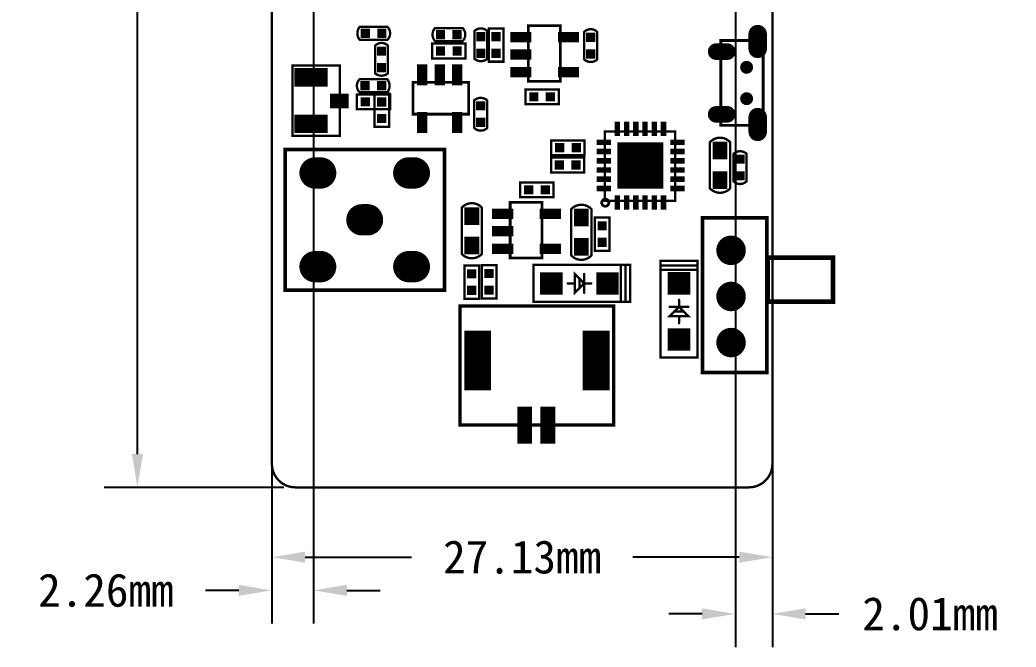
# Model space of a CAD drawing. Extents: x -43.5 to 17.5, y -33.7 to 52.6.
# Drawn here: x -38.8 to 15.2, y -33.7 to 0.3 of the extents above; entities that cross this region are included whole.
import ezdxf

# ---------------------------------------------------------------- set-up
doc = ezdxf.new("R2010")
doc.units = 0
doc.header["$MEASUREMENT"] = 0
for name, color, linetype in [('BOARD_OUTLINE_00', 254, 'Continuous'), ('DRIL_NPLTE_THRU_01', 3, 'Continuous'), ('DRIL_NPLTE_THRU_04', 16, 'Continuous'), ('DRIL_PLTE_THRU_01', 3, 'Continuous'), ('DRIL_PLTE_THRU_04', 16, 'Continuous'), ('DRIL_SYMBOL', 254, 'Continuous'), ('PADS_BOT', 1, 'Continuous'), ('PADS_INNER', 96, 'Continuous'), ('PADS_TOP', 96, 'Continuous'), ('PART_TOP_2DLINE_00', 254, 'Continuous'), ('PART_TOP_2DLINE_01', 254, 'Continuous'), ('PART_TOP_2DLINE_126', 254, 'Continuous')]:
    doc.layers.add(name, color=color, linetype=linetype)
doc.dimstyles.get("Standard").update_dxf_attribs({"dimscale": 10, "dimtxt": 0.18, "dimasz": 0.18, "dimexe": 0.18, "dimexo": 0.0625, "dimgap": 0.09, "dimtad": 0, "dimtih": 1, "dimtoh": 1, "dimzin": 0, "dimdsep": 46, "dimtxsty": 'Standard', "dimcen": 0.09, "dimadec": 0, "dimazin": 0, "dimtfac": 1, "dimtofl": 0, "dimtmove": 0, "dimatfit": 3, "dimfxl": 1, "dimtolj": 1, "dimtzin": 0, "dimarcsym": 0})

# ---------------------------------------------------------------- blocks, each defined once
blk = doc.blocks.new('SMOOTH_0$127')
at = {"const_width": 0.0635}
blk.add_lwpolyline([(-0.03175, 0, 1), (0.03175, 0, 1)], format="xyb", close=True, dxfattribs=at)
blk = doc.blocks.new('BOARD_41')
at = {"layer": 'BOARD_OUTLINE_00', "const_width": 0.127}
blk.add_lwpolyline([(1.6256, -4.0386, -0.4142136), (2.8956, -2.7686), (27.4828, -2.7686, -0.4142136), (28.7528, -4.0386), (28.7528, -65.9638, -0.4142136), (27.4828, -67.2338), (2.8956, -67.2338, -0.4142136), (1.6256, -65.9638)], format="xyb", close=True, dxfattribs=at)
at = {"layer": 'BOARD_OUTLINE_00'}
for p in [(2.8956, -2.7686), (1.6256, -4.0386)]:
    blk.add_blockref('SMOOTH_0$127', p, dxfattribs=at)
blk = doc.blocks.new('SMOOTH_0$1778')
at = {"const_width": 0.0889}
blk.add_lwpolyline([(-0.04445, 0, 1), (0.04445, 0, 1)], format="xyb", close=True, dxfattribs=at)
blk = doc.blocks.new('PART_BODY_TOP_5')
at = {"layer": 'PART_TOP_2DLINE_126', "const_width": 0.1778}
blk.add_lwpolyline([(-2.9516, 0.44483), (3.5, 0.44483), (3.5, -7.88637), (-2.9516, -7.88637)], close=True, dxfattribs=at)
at = {"layer": 'PART_TOP_2DLINE_126'}
for p in [(-2.9516, 0.44483), (3.5, 0.44483), (-2.9516, -7.88637), (3.5, -7.88637)]:
    blk.add_blockref('SMOOTH_0$1778', p, dxfattribs=at)
blk = doc.blocks.new('DRIL_HOLE_0')
blk.add_lwpolyline([(0, 0, 1), (0, 0, 1)], format="xyb", close=True)
blk = doc.blocks.new('PAD_2')
blk.add_lwpolyline([(0, 0), (0, 0)])
blk = doc.blocks.new('PAD_3')
at = {"const_width": 0.8}
blk.add_lwpolyline([(-1, 0), (1, 0)], dxfattribs=at)
blk = doc.blocks.new('STK_TOP_61')
at = {"layer": 'DRIL_NPLTE_THRU_01'}
blk.add_blockref('DRIL_HOLE_0', (0, 0), dxfattribs=at)
at = {"layer": 'DRIL_NPLTE_THRU_04'}
blk.add_blockref('DRIL_HOLE_0', (0, 0), dxfattribs=at)
at = {"layer": 'PADS_BOT'}
blk.add_blockref('PAD_2', (0, 0), dxfattribs=at)
at = {"layer": 'PADS_INNER'}
blk.add_blockref('PAD_2', (0, 0), dxfattribs=at)
at = {"layer": 'PADS_TOP'}
blk.add_blockref('PAD_3', (0, 0), dxfattribs=at)
blk = doc.blocks.new('PAD_4')
at = {"const_width": 1.45}
blk.add_lwpolyline([(-1.615, 0), (1.615, 0)], dxfattribs=at)
blk = doc.blocks.new('STK_TOP_15')
at = {"layer": 'DRIL_NPLTE_THRU_01'}
blk.add_blockref('DRIL_HOLE_0', (0, 0), dxfattribs=at)
at = {"layer": 'DRIL_NPLTE_THRU_04'}
blk.add_blockref('DRIL_HOLE_0', (0, 0), dxfattribs=at)
at = {"layer": 'PADS_BOT'}
blk.add_blockref('PAD_2', (0, 0), dxfattribs=at)
at = {"layer": 'PADS_INNER'}
blk.add_blockref('PAD_2', (0, 0), dxfattribs=at)
at = {"layer": 'PADS_TOP'}
blk.add_blockref('PAD_4', (0, 0), dxfattribs=at)
blk = doc.blocks.new('SYM_TOP_7')
for name, p in [('PART_BODY_TOP_5', (0, 0)), ('STK_TOP_15', (0, -0.508)), ('STK_TOP_61', (3.5, -3.13117)), ('STK_TOP_61', (3.5, -4.38117)), ('STK_TOP_15', (0, -6.9342))]:
    blk.add_blockref(name, p)
blk = doc.blocks.new('PART_TOP_2')
blk.add_blockref('SYM_TOP_7', (0, 0))
blk = doc.blocks.new('PART_BODY_TOP_7')
at = {"layer": 'PART_TOP_2DLINE_126', "const_width": 0.127}
blk.add_lwpolyline([(-0.898, 0.408), (-0.898, -0.392), (0.902, -0.392), (0.902, 0.408)], close=True, dxfattribs=at)
at = {"layer": 'PART_TOP_2DLINE_126'}
for p in [(-0.898, 0.408), (0.902, 0.408), (-0.898, -0.392), (0.902, -0.392)]:
    blk.add_blockref('SMOOTH_0$127', p, dxfattribs=at)
blk = doc.blocks.new('PAD_5')
blk.add_lwpolyline([(0, 0, 1), (0, 0, 1)], format="xyb", close=True)
blk = doc.blocks.new('PAD_6')
at = {"const_width": 0.5}
blk.add_lwpolyline([(-0.25, 0), (0.25, 0)], dxfattribs=at)
blk = doc.blocks.new('STK_TOP_4')
at = {"layer": 'DRIL_PLTE_THRU_01'}
blk.add_blockref('DRIL_HOLE_0', (0, 0), dxfattribs=at)
at = {"layer": 'DRIL_PLTE_THRU_04'}
blk.add_blockref('DRIL_HOLE_0', (0, 0), dxfattribs=at)
at = {"layer": 'PADS_BOT'}
blk.add_blockref('PAD_5', (0, 0), dxfattribs=at)
at = {"layer": 'PADS_INNER'}
blk.add_blockref('PAD_5', (0, 0), dxfattribs=at)
at = {"layer": 'PADS_TOP'}
blk.add_blockref('PAD_6', (0, 0), dxfattribs=at)
blk = doc.blocks.new('SYM_TOP_9')
for name, p in [('PART_BODY_TOP_7', (0, 0)), ('STK_TOP_4', (-0.448, 0.008)), ('STK_TOP_4', (0.452, 0.008))]:
    blk.add_blockref(name, p)
blk = doc.blocks.new('PART_TOP_5')
blk.add_blockref('SYM_TOP_9', (0, 0))
blk = doc.blocks.new('PART_TOP_13')
blk.add_blockref('SYM_TOP_9', (0, 0))
blk = doc.blocks.new('PART_TOP_14')
blk.add_blockref('SYM_TOP_9', (0, 0))
blk = doc.blocks.new('PART_TOP_20')
blk.add_blockref('SYM_TOP_9', (0, 0))
blk = doc.blocks.new('PART_BODY_TOP_2')
at = {"layer": 'PART_TOP_2DLINE_00', "const_width": 0.127}
blk.add_lwpolyline([(2.75, 1), (-2.5, 1), (-2.5, -1), (2.75, -1)], close=True, dxfattribs=at)
for points in [[(0.254, 0), (-0.254, 0.508), (-0.254, -0.508), (0.254, 0)], [(0.254, 0.508), (0.254, -0.508)], [(2.25, 1), (2.25, -1)], [(2.5, 1), (2.5, -1)], [(-0.254, 0), (-0.635, 0)], [(0, 0.254), (0, -0.254)], [(0.635, 0), (0.254, 0)]]:
    blk.add_lwpolyline(points, dxfattribs=at)
at = {"layer": 'PART_TOP_2DLINE_00'}
for p in [(-2.5, 1), (-0.254, 0.508), (0.254, 0.508), (2.25, 1), (2.5, 1), (2.75, 1), (-0.635, 0), (-0.254, 0), (0, 0.254), (0.254, 0), (0.254, 0), (0.254, 0), (0.635, 0), (-0.254, -0.508), (0, -0.254), (0.254, -0.508), (-2.5, -1), (2.25, -1), (2.5, -1), (2.75, -1)]:
    blk.add_blockref('SMOOTH_0$127', p, dxfattribs=at)
blk = doc.blocks.new('PAD_9')
at = {"const_width": 1.2192}
blk.add_lwpolyline([(-0.6096, 0), (0.6096, 0)], dxfattribs=at)
blk = doc.blocks.new('STK_TOP_6')
at = {"layer": 'DRIL_PLTE_THRU_01'}
blk.add_blockref('DRIL_HOLE_0', (0, 0), dxfattribs=at)
at = {"layer": 'DRIL_PLTE_THRU_04'}
blk.add_blockref('DRIL_HOLE_0', (0, 0), dxfattribs=at)
at = {"layer": 'PADS_BOT'}
blk.add_blockref('PAD_5', (0, 0), dxfattribs=at)
at = {"layer": 'PADS_INNER'}
blk.add_blockref('PAD_5', (0, 0), dxfattribs=at)
at = {"layer": 'PADS_TOP'}
blk.add_blockref('PAD_9', (0, 0), dxfattribs=at)
blk = doc.blocks.new('SYM_TOP_4')
for name, p in [('STK_TOP_6', (-1.524, 0)), ('PART_BODY_TOP_2', (0, 0)), ('STK_TOP_6', (1.524, 0))]:
    blk.add_blockref(name, p)
blk = doc.blocks.new('PART_TOP_32')
blk.add_blockref('SYM_TOP_4', (0, 0))
blk = doc.blocks.new('PART_TOP_36')
blk.add_blockref('SYM_TOP_4', (0, 0))
blk = doc.blocks.new('SMOOTH_0$254')
at = {"const_width": 0.127}
blk.add_lwpolyline([(-0.0635, 0, 1), (0.0635, 0, 1)], format="xyb", close=True, dxfattribs=at)
blk = doc.blocks.new('SMOOTH_0$2')
at = {"const_width": 0.1}
blk.add_lwpolyline([(-0.05, 0, 1), (0.05, 0, 1)], format="xyb", close=True, dxfattribs=at)
blk = doc.blocks.new('PART_BODY_TOP_34')
at = {"layer": 'PART_TOP_2DLINE_01'}
for points, const_width in [([(0.28, 5.53), (-2.1, 5.53), (-2.1, 1.98), (0.28, 1.98)], 0.254), ([(-4.2672, -1.5564), (-4.2672, 1.94), (4.1148, 1.94), (4.1148, -1.5564)], 0.2)]:
    blk.add_lwpolyline(points, close=True, dxfattribs=dict(at, const_width=const_width))
for name, p in [('SMOOTH_0$254', (-2.1, 5.53)), ('SMOOTH_0$254', (0.28, 5.53)), ('SMOOTH_0$2', (-4.2672, 1.94)), ('SMOOTH_0$254', (-2.1, 1.98)), ('SMOOTH_0$254', (0.28, 1.98)), ('SMOOTH_0$2', (4.1148, 1.94)), ('SMOOTH_0$2', (-4.2672, -1.5564)), ('SMOOTH_0$2', (4.1148, -1.5564))]:
    blk.add_blockref(name, p, dxfattribs=at)
blk = doc.blocks.new('DRIL_SYMBOL_0$8')
at = {"layer": 'DRIL_SYMBOL', "const_width": 0.0508}
for points in [[(-0.254, 0), (0.254, 0)], [(0, -0.254), (0, 0.254)]]:
    blk.add_lwpolyline(points, dxfattribs=at)
blk = doc.blocks.new('DRIL_HOLE_0$8')
at = {"const_width": 0.4}
blk.add_lwpolyline([(-0.2, 0, 1), (0.2, 0, 1)], format="xyb", close=True, dxfattribs=at)
blk.add_blockref('DRIL_SYMBOL_0$8', (0, 0))
blk = doc.blocks.new('PAD_10')
at = {"const_width": 0.8}
blk.add_lwpolyline([(0, -0.4, 1), (0, 0.4, 1)], format="xyb", close=True, dxfattribs=at)
blk = doc.blocks.new('PAD_11')
at = {"const_width": 0.65}
blk.add_lwpolyline([(-0.15, -0.325), (0.15, -0.325, 1), (0.15, 0.325), (-0.15, 0.325, 1)], format="xyb", close=True, dxfattribs=at)
blk = doc.blocks.new('STK_TOP_319')
at = {"layer": 'DRIL_PLTE_THRU_01'}
blk.add_blockref('DRIL_HOLE_0$8', (0, 0), dxfattribs=at)
at = {"layer": 'DRIL_PLTE_THRU_04'}
blk.add_blockref('DRIL_HOLE_0$8', (0, 0), dxfattribs=at)
at = {"layer": 'PADS_BOT'}
blk.add_blockref('PAD_10', (0, 0), dxfattribs=at)
at = {"layer": 'PADS_INNER'}
blk.add_blockref('PAD_10', (0, 0), dxfattribs=at)
at = {"layer": 'PADS_TOP', "rotation": 90}
blk.add_blockref('PAD_11', (0, 0), dxfattribs=at)
blk = doc.blocks.new('SYM_TOP_28')
for name, p in [('PART_BODY_TOP_34', (0, 0)), ('STK_TOP_319', (-2.5, 0)), ('STK_TOP_319', (0, 0)), ('STK_TOP_319', (2.5, 0))]:
    blk.add_blockref(name, p)
blk = doc.blocks.new('PART_TOP_40')
blk.add_blockref('SYM_TOP_28', (0, 0))
blk = doc.blocks.new('SMOOTH_0$150114')
at = {"const_width": 0.075057}
blk.add_lwpolyline([(-0.037528, 0, 1), (0.037528, 0, 1)], format="xyb", close=True, dxfattribs=at)
blk = doc.blocks.new('PART_BODY_TOP_9')
at = {"layer": 'PART_TOP_2DLINE_126', "const_width": 0.15}
blk.add_lwpolyline([(0.999, 3.005), (2.725, 3.005), (2.725, -0.012), (0.999, -0.012)], close=True, dxfattribs=at)
at = {"layer": 'PART_TOP_2DLINE_126'}
for p in [(0.999, 3.005), (2.725, 3.005), (0.999, -0.012), (2.725, -0.012)]:
    blk.add_blockref('SMOOTH_0$150114', p, dxfattribs=at)
blk = doc.blocks.new('PAD_12')
at = {"const_width": 0.56}
blk.add_lwpolyline([(-0.575, 0), (0.575, 0)], dxfattribs=at)
blk = doc.blocks.new('STK_TOP_25')
at = {"layer": 'DRIL_PLTE_THRU_01'}
blk.add_blockref('DRIL_HOLE_0', (0, 0), dxfattribs=at)
at = {"layer": 'DRIL_PLTE_THRU_04'}
blk.add_blockref('DRIL_HOLE_0', (0, 0), dxfattribs=at)
at = {"layer": 'PADS_BOT'}
blk.add_blockref('PAD_5', (0, 0), dxfattribs=at)
at = {"layer": 'PADS_INNER'}
blk.add_blockref('PAD_5', (0, 0), dxfattribs=at)
at = {"layer": 'PADS_TOP'}
blk.add_blockref('PAD_12', (0, 0), dxfattribs=at)
blk = doc.blocks.new('SYM_TOP_11')
for name, p in [('PART_BODY_TOP_9', (0, 0)), ('STK_TOP_25', (0.59044, 2.38864)), ('STK_TOP_25', (3.17391, 2.38864)), ('STK_TOP_25', (0.59044, 1.43864)), ('STK_TOP_25', (0.59044, 0.48864)), ('STK_TOP_25', (3.17391, 0.48864))]:
    blk.add_blockref(name, p)
blk = doc.blocks.new('PART_TOP_45')
blk.add_blockref('SYM_TOP_11', (0, 0))
blk = doc.blocks.new('PART_BODY_TOP_1')
at = {"layer": 'PART_TOP_2DLINE_126', "const_width": 0.127}
blk.add_lwpolyline([(0.755, -0.347, 0.414214), (0.755, 0.353), (-0.745, 0.353, 0.373387), (-0.745, -0.347)], format="xyb", close=True, dxfattribs=at)
at = {"layer": 'PART_TOP_2DLINE_126'}
for p in [(-0.745, 0.353), (0.755, 0.353), (-0.745, -0.347), (0.755, -0.347)]:
    blk.add_blockref('SMOOTH_0$127', p, dxfattribs=at)
blk = doc.blocks.new('SYM_TOP_3')
for name, p in [('STK_TOP_4', (-0.445, 0.003)), ('PART_BODY_TOP_1', (0, 0)), ('STK_TOP_4', (0.455, 0.003))]:
    blk.add_blockref(name, p)
blk = doc.blocks.new('PART_TOP_46')
blk.add_blockref('SYM_TOP_3', (0, 0))
blk = doc.blocks.new('PART_TOP_47')
blk.add_blockref('SYM_TOP_11', (0, 0))
blk = doc.blocks.new('PART_TOP_48')
blk.add_blockref('SYM_TOP_3', (0, 0))
blk = doc.blocks.new('PART_TOP_49')
blk.add_blockref('SYM_TOP_9', (0, 0))
blk = doc.blocks.new('PART_TOP_50')
blk.add_blockref('SYM_TOP_9', (0, 0))
blk = doc.blocks.new('PART_BODY_TOP_21')
at = {"layer": 'PART_TOP_2DLINE_126', "const_width": 0.127}
blk.add_lwpolyline([(1.238, -0.559, 0.432739), (1.238, 0.541), (-1.262, 0.541, 0.450467), (-1.262, -0.559)], format="xyb", close=True, dxfattribs=at)
at = {"layer": 'PART_TOP_2DLINE_126'}
for p in [(-1.262, 0.541), (1.238, 0.541), (-1.262, -0.559), (1.238, -0.559)]:
    blk.add_blockref('SMOOTH_0$127', p, dxfattribs=at)
blk = doc.blocks.new('PAD_13')
at = {"const_width": 0.8}
blk.add_lwpolyline([(-0.48, 0), (0.48, 0)], dxfattribs=at)
blk = doc.blocks.new('STK_TOP_138')
at = {"layer": 'DRIL_PLTE_THRU_01'}
blk.add_blockref('DRIL_HOLE_0', (0, 0), dxfattribs=at)
at = {"layer": 'DRIL_PLTE_THRU_04'}
blk.add_blockref('DRIL_HOLE_0', (0, 0), dxfattribs=at)
at = {"layer": 'PADS_BOT'}
blk.add_blockref('PAD_5', (0, 0), dxfattribs=at)
at = {"layer": 'PADS_INNER'}
blk.add_blockref('PAD_5', (0, 0), dxfattribs=at)
at = {"layer": 'PADS_TOP'}
blk.add_blockref('PAD_13', (0, 0), dxfattribs=at)
blk = doc.blocks.new('SYM_TOP_15')
for name, p in [('PART_BODY_TOP_21', (0, 0)), ('STK_TOP_138', (-0.812, -0.009)), ('STK_TOP_138', (0.788, -0.009))]:
    blk.add_blockref(name, p)
blk = doc.blocks.new('PART_TOP_51')
blk.add_blockref('SYM_TOP_15', (0, 0))
blk = doc.blocks.new('PART_TOP_52')
blk.add_blockref('SYM_TOP_3', (0, 0))
blk = doc.blocks.new('PART_TOP_53')
blk.add_blockref('SYM_TOP_9', (0, 0))
blk = doc.blocks.new('PART_TOP_54')
blk.add_blockref('SYM_TOP_9', (0, 0))
blk = doc.blocks.new('SMOOTH_0$1524')
at = {"const_width": 0.0762}
blk.add_lwpolyline([(-0.0381, 0, 1), (0.0381, 0, 1)], format="xyb", close=True, dxfattribs=at)
blk = doc.blocks.new('PART_BODY_TOP_32')
at = {"layer": 'PART_TOP_2DLINE_126', "const_width": 0.152}
blk.add_lwpolyline([(-2.3, 1.4), (2.3, 1.4), (2.3, -0.9), (-2.3, -0.9)], close=True, dxfattribs=at)
at = {"layer": 'PART_TOP_2DLINE_126'}
for p in [(-2.3, 1.4), (2.3, 1.4), (-2.3, -0.9), (2.3, -0.9)]:
    blk.add_blockref('SMOOTH_0$1524', p, dxfattribs=at)
blk = doc.blocks.new('PAD_14')
at = {"const_width": 0.5}
blk.add_lwpolyline([(-0.4, -0.25), (0.4, -0.25, 1), (0.4, 0.25), (-0.4, 0.25, 1)], format="xyb", close=True, dxfattribs=at)
blk = doc.blocks.new('STK_TOP_273')
at = {"layer": 'DRIL_PLTE_THRU_01'}
blk.add_blockref('DRIL_HOLE_0', (0, 0), dxfattribs=at)
at = {"layer": 'DRIL_PLTE_THRU_04'}
blk.add_blockref('DRIL_HOLE_0', (0, 0), dxfattribs=at)
at = {"layer": 'PADS_BOT'}
blk.add_blockref('PAD_5', (0, 0), dxfattribs=at)
at = {"layer": 'PADS_INNER'}
blk.add_blockref('PAD_5', (0, 0), dxfattribs=at)
at = {"layer": 'PADS_TOP'}
blk.add_blockref('PAD_14', (0, 0), dxfattribs=at)
blk = doc.blocks.new('PAD_15')
at = {"const_width": 0.45}
blk.add_lwpolyline([(-0.3, -0.225), (0.3, -0.225, 1), (0.3, 0.225), (-0.3, 0.225, 1)], format="xyb", close=True, dxfattribs=at)
blk = doc.blocks.new('STK_TOP_274')
at = {"layer": 'DRIL_PLTE_THRU_01'}
blk.add_blockref('DRIL_HOLE_0', (0, 0), dxfattribs=at)
at = {"layer": 'DRIL_PLTE_THRU_04'}
blk.add_blockref('DRIL_HOLE_0', (0, 0), dxfattribs=at)
at = {"layer": 'PADS_BOT'}
blk.add_blockref('PAD_5', (0, 0), dxfattribs=at)
at = {"layer": 'PADS_INNER'}
blk.add_blockref('PAD_5', (0, 0), dxfattribs=at)
at = {"layer": 'PADS_TOP', "rotation": 90}
blk.add_blockref('PAD_15', (0, 0), dxfattribs=at)
blk = doc.blocks.new('DRIL_SYMBOL_0$7000006667')
at = {"layer": 'DRIL_SYMBOL', "const_width": 0.0508}
for points in [[(-0.254, 0), (0.254, 0)], [(0, -0.254), (0, 0.254)]]:
    blk.add_lwpolyline(points, dxfattribs=at)
blk = doc.blocks.new('DRIL_HOLE_0$7000006667')
at = {"const_width": 0.35}
blk.add_lwpolyline([(-0.175, 0, 1), (0.175, 0, 1)], format="xyb", close=True, dxfattribs=at)
blk.add_blockref('DRIL_SYMBOL_0$7000006667', (0, 0))
blk = doc.blocks.new('PAD_16')
at = {"const_width": 0.35}
blk.add_lwpolyline([(0, -0.175, 1), (0, 0.175, 1)], format="xyb", close=True, dxfattribs=at)
blk = doc.blocks.new('STK_TOP_275')
at = {"layer": 'DRIL_NPLTE_THRU_01'}
blk.add_blockref('DRIL_HOLE_0$7000006667', (0, 0), dxfattribs=at)
at = {"layer": 'DRIL_NPLTE_THRU_04'}
blk.add_blockref('DRIL_HOLE_0$7000006667', (0, 0), dxfattribs=at)
at = {"layer": 'PADS_BOT'}
blk.add_blockref('PAD_16', (0, 0), dxfattribs=at)
at = {"layer": 'PADS_INNER'}
blk.add_blockref('PAD_16', (0, 0), dxfattribs=at)
at = {"layer": 'PADS_TOP'}
blk.add_blockref('PAD_16', (0, 0), dxfattribs=at)
blk = doc.blocks.new('SYM_TOP_26')
for name, p in [('STK_TOP_274', (-1.7, 1.35)), ('STK_TOP_274', (1.7, 1.35)), ('PART_BODY_TOP_32', (0, 0)), ('STK_TOP_275', (-0.85, 0)), ('STK_TOP_275', (0.85, 0)), ('STK_TOP_273', (-2.25, -0.6)), ('STK_TOP_273', (2.25, -0.6))]:
    blk.add_blockref(name, p)
blk = doc.blocks.new('PART_TOP_71')
blk.add_blockref('SYM_TOP_26', (0, 0))
blk = doc.blocks.new('PART_BODY_TOP_22')
at = {"layer": 'PART_TOP_2DLINE_126', "const_width": 0.15}
blk.add_lwpolyline([(-3.498, 2.648, 1), (-3.882, 2.648, 1)], format="xyb", close=True, dxfattribs=at)
at = {"layer": 'PART_TOP_2DLINE_126', "const_width": 0.127}
blk.add_lwpolyline([(-3.581, 2.667), (-3.581, -1.143), (0.178, -1.143), (0.178, 2.667)], close=True, dxfattribs=at)
at = {"layer": 'PART_TOP_2DLINE_126'}
for p in [(-3.581, 2.667), (0.178, 2.667), (-3.581, -1.143), (0.178, -1.143)]:
    blk.add_blockref('SMOOTH_0$127', p, dxfattribs=at)
blk = doc.blocks.new('PAD_17')
at = {"const_width": 0.3}
blk.add_lwpolyline([(-0.385, 0), (0.385, 0)], dxfattribs=at)
blk = doc.blocks.new('STK_TOP_140')
at = {"layer": 'DRIL_PLTE_THRU_01'}
blk.add_blockref('DRIL_HOLE_0', (0, 0), dxfattribs=at)
at = {"layer": 'DRIL_PLTE_THRU_04'}
blk.add_blockref('DRIL_HOLE_0', (0, 0), dxfattribs=at)
at = {"layer": 'PADS_BOT'}
blk.add_blockref('PAD_5', (0, 0), dxfattribs=at)
at = {"layer": 'PADS_INNER'}
blk.add_blockref('PAD_5', (0, 0), dxfattribs=at)
at = {"layer": 'PADS_TOP'}
blk.add_blockref('PAD_17', (0, 0), dxfattribs=at)
blk = doc.blocks.new('STK_TOP_139')
at = {"layer": 'DRIL_PLTE_THRU_01'}
blk.add_blockref('DRIL_HOLE_0', (0, 0), dxfattribs=at)
at = {"layer": 'DRIL_PLTE_THRU_04'}
blk.add_blockref('DRIL_HOLE_0', (0, 0), dxfattribs=at)
at = {"layer": 'PADS_BOT'}
blk.add_blockref('PAD_5', (0, 0), dxfattribs=at)
at = {"layer": 'PADS_INNER'}
blk.add_blockref('PAD_5', (0, 0), dxfattribs=at)
at = {"layer": 'PADS_TOP', "rotation": 90}
blk.add_blockref('PAD_17', (0, 0), dxfattribs=at)
blk = doc.blocks.new('PAD_18')
at = {"const_width": 2.5}
blk.add_lwpolyline([(-1.25, 0), (1.25, 0)], dxfattribs=at)
blk = doc.blocks.new('STK_TOP_141')
at = {"layer": 'DRIL_PLTE_THRU_01'}
blk.add_blockref('DRIL_HOLE_0', (0, 0), dxfattribs=at)
at = {"layer": 'DRIL_PLTE_THRU_04'}
blk.add_blockref('DRIL_HOLE_0', (0, 0), dxfattribs=at)
at = {"layer": 'PADS_BOT'}
blk.add_blockref('PAD_5', (0, 0), dxfattribs=at)
at = {"layer": 'PADS_INNER'}
blk.add_blockref('PAD_5', (0, 0), dxfattribs=at)
at = {"layer": 'PADS_TOP'}
blk.add_blockref('PAD_18', (0, 0), dxfattribs=at)
blk = doc.blocks.new('SYM_TOP_16')
for name, p in [('STK_TOP_139', (-2.91549, 2.72758)), ('STK_TOP_139', (-2.41549, 2.72758)), ('STK_TOP_139', (-1.91549, 2.72758)), ('STK_TOP_139', (-1.41549, 2.72758)), ('STK_TOP_139', (-0.91549, 2.72758)), ('STK_TOP_139', (-0.41549, 2.72758)), ('PART_BODY_TOP_22', (0, 0)), ('STK_TOP_140', (-3.683, 1.99201)), ('STK_TOP_140', (-3.683, 1.49201)), ('STK_TOP_141', (-1.67222, 0.74878)), ('STK_TOP_140', (0.31596, 1.99201)), ('STK_TOP_140', (0.31596, 1.49201)), ('STK_TOP_140', (-3.683, 0.99201)), ('STK_TOP_140', (0.31596, 0.99201)), ('STK_TOP_140', (-3.683, 0.49201)), ('STK_TOP_140', (0.31596, 0.49201)), ('STK_TOP_140', (-3.683, -0.00799)), ('STK_TOP_140', (0.31596, -0.00799)), ('STK_TOP_140', (-3.683, -0.508)), ('STK_TOP_140', (0.31596, -0.50799)), ('STK_TOP_139', (-2.91549, -1.27138)), ('STK_TOP_139', (-2.41549, -1.27139)), ('STK_TOP_139', (-1.91549, -1.27138)), ('STK_TOP_139', (-1.41549, -1.27138)), ('STK_TOP_139', (-0.91549, -1.27138)), ('STK_TOP_139', (-0.41549, -1.27138))]:
    blk.add_blockref(name, p)
blk = doc.blocks.new('PART_TOP_74')
blk.add_blockref('SYM_TOP_16', (0, 0))
blk = doc.blocks.new('PART_TOP_75')
blk.add_blockref('SYM_TOP_3', (0, 0))
blk = doc.blocks.new('PART_TOP_79')
blk.add_blockref('SYM_TOP_15', (0, 0))
blk = doc.blocks.new('PART_TOP_82')
blk.add_blockref('SYM_TOP_11', (0, 0))
blk = doc.blocks.new('PART_TOP_84')
blk.add_blockref('SYM_TOP_9', (0, 0))
blk = doc.blocks.new('PART_TOP_85')
blk.add_blockref('SYM_TOP_3', (0, 0))
blk = doc.blocks.new('PART_TOP_86')
blk.add_blockref('SYM_TOP_15', (0, 0))
blk = doc.blocks.new('PART_TOP_88')
blk.add_blockref('SYM_TOP_3', (0, 0))
blk = doc.blocks.new('PART_TOP_89')
blk.add_blockref('SYM_TOP_9', (0, 0))
blk = doc.blocks.new('PART_TOP_90')
blk.add_blockref('SYM_TOP_3', (0, 0))
blk = doc.blocks.new('PART_TOP_91')
blk.add_blockref('SYM_TOP_9', (0, 0))
blk = doc.blocks.new('PART_TOP_92')
blk.add_blockref('SYM_TOP_3', (0, 0))
blk = doc.blocks.new('PART_BODY_TOP_33')
at = {"layer": 'PART_TOP_2DLINE_126', "const_width": 0.127}
blk.add_lwpolyline([(-0.762, 3.2004), (1.8034, 3.2004), (1.8034, -0.6096), (-0.762, -0.6096)], close=True, dxfattribs=at)
at = {"layer": 'PART_TOP_2DLINE_126'}
for p in [(-0.762, 3.2004), (1.8034, 3.2004), (-0.762, -0.6096), (1.8034, -0.6096)]:
    blk.add_blockref('SMOOTH_0$127', p, dxfattribs=at)
blk = doc.blocks.new('PAD_20')
at = {"const_width": 0.8}
blk.add_lwpolyline([(-0.5, 0), (0.5, 0)], dxfattribs=at)
blk = doc.blocks.new('STK_TOP_136')
at = {"layer": 'DRIL_PLTE_THRU_01'}
blk.add_blockref('DRIL_HOLE_0', (0, 0), dxfattribs=at)
at = {"layer": 'DRIL_PLTE_THRU_04'}
blk.add_blockref('DRIL_HOLE_0', (0, 0), dxfattribs=at)
at = {"layer": 'PADS_BOT'}
blk.add_blockref('PAD_5', (0, 0), dxfattribs=at)
at = {"layer": 'PADS_INNER'}
blk.add_blockref('PAD_5', (0, 0), dxfattribs=at)
at = {"layer": 'PADS_TOP'}
blk.add_blockref('PAD_20', (0, 0), dxfattribs=at)
blk = doc.blocks.new('PAD_21')
at = {"const_width": 1}
blk.add_lwpolyline([(-0.9, 0), (0.9, 0)], dxfattribs=at)
blk = doc.blocks.new('STK_TOP_137')
at = {"layer": 'DRIL_PLTE_THRU_01'}
blk.add_blockref('DRIL_HOLE_0', (0, 0), dxfattribs=at)
at = {"layer": 'DRIL_PLTE_THRU_04'}
blk.add_blockref('DRIL_HOLE_0', (0, 0), dxfattribs=at)
at = {"layer": 'PADS_BOT'}
blk.add_blockref('PAD_5', (0, 0), dxfattribs=at)
at = {"layer": 'PADS_INNER'}
blk.add_blockref('PAD_5', (0, 0), dxfattribs=at)
at = {"layer": 'PADS_TOP'}
blk.add_blockref('PAD_21', (0, 0), dxfattribs=at)
blk = doc.blocks.new('SYM_TOP_27')
for name, p in [('PART_BODY_TOP_33', (0, 0)), ('STK_TOP_137', (0.798, 2.541)), ('STK_TOP_136', (-0.732, 1.301)), ('STK_TOP_137', (0.798, 0.021))]:
    blk.add_blockref(name, p)
blk = doc.blocks.new('PART_TOP_93')
blk.add_blockref('SYM_TOP_27', (0, 0))
blk = doc.blocks.new('PART_BODY_TOP_30')
at = {"layer": 'PART_TOP_2DLINE_01', "const_width": 0.2}
blk.add_lwpolyline([(-4.318, 3.81), (-4.318, -3.81), (4.318, -3.81), (4.318, 3.81)], close=True, dxfattribs=at)
at = {"layer": 'PART_TOP_2DLINE_01'}
for p in [(-4.318, 3.81), (4.318, 3.81), (-4.318, -3.81), (4.318, -3.81)]:
    blk.add_blockref('SMOOTH_0$2', p, dxfattribs=at)
blk = doc.blocks.new('DRIL_SYMBOL_1$35')
at = {"layer": 'DRIL_SYMBOL', "const_width": 0.0508}
for points in [[(-0.254, 0), (0.254, 0)], [(0, -0.254), (0, 0.254)]]:
    blk.add_lwpolyline(points, dxfattribs=at)
blk = doc.blocks.new('DRIL_HOLE_1$35')
at = {"const_width": 0.675}
blk.add_lwpolyline([(-0.3375, 0, 1), (0.3375, 0, 1)], format="xyb", close=True, dxfattribs=at)
blk.add_blockref('DRIL_SYMBOL_1$35', (0, 0))
blk = doc.blocks.new('PAD_22')
at = {"const_width": 0.85}
blk.add_lwpolyline([(-0.15, -0.425), (0.15, -0.425, 1), (0.15, 0.425), (-0.15, 0.425, 1)], format="xyb", close=True, dxfattribs=at)
blk = doc.blocks.new('STK_TOP_265')
at = {"layer": 'DRIL_PLTE_THRU_01'}
blk.add_blockref('DRIL_HOLE_1$35', (0, 0), dxfattribs=at)
at = {"layer": 'DRIL_PLTE_THRU_04'}
blk.add_blockref('DRIL_HOLE_1$35', (0, 0), dxfattribs=at)
at = {"layer": 'PADS_BOT'}
blk.add_blockref('PAD_22', (0, 0), dxfattribs=at)
at = {"layer": 'PADS_INNER'}
blk.add_blockref('PAD_22', (0, 0), dxfattribs=at)
at = {"layer": 'PADS_TOP'}
blk.add_blockref('PAD_22', (0, 0), dxfattribs=at)
blk = doc.blocks.new('SYM_TOP_24')
for name, p in [('PART_BODY_TOP_30', (0, 0)), ('STK_TOP_265', (-2.54, 2.54)), ('STK_TOP_265', (2.54, 2.54)), ('STK_TOP_265', (0, 0)), ('STK_TOP_265', (-2.54, -2.54)), ('STK_TOP_265', (2.54, -2.54))]:
    blk.add_blockref(name, p)
blk = doc.blocks.new('PART_TOP_94')
blk.add_blockref('SYM_TOP_24', (0, 0))
blk = doc.blocks.new('*D170')
at = {"color": 0, "linetype": 'Continuous', "lineweight": -2, "transparency": 16777216}
for p, q in [((-25.121, -24.374), (-25.121, -30.603)), ((2.007, -24.374), (2.007, -30.603)), ((-23.321, -28.803), (-17.557, -28.803)), ((0.207, -28.803), (-5.557, -28.803))]:
    blk.add_line(p, q, dxfattribs=at)
at = {"color": 0, "linetype": 'Continuous', "transparency": 16777216}
for points in [[(-23.321, -28.503), (-23.321, -29.103), (-25.121, -28.803)], [(0.207, -28.503), (0.207, -29.103), (2.007, -28.803)]]:
    blk.add_solid(points, dxfattribs=at)
at = {"layer": 'Defpoints', "color": 0, "linetype": 'Continuous', "transparency": 16777216}
for p in [(-25.121, -23.749), (2.007, -23.749), (2.007, -28.803)]:
    blk.add_point(p, dxfattribs=at)
at = {"color": 0, "linetype": 'Continuous', "transparency": 16777216, "insert": (-11.557, -28.803), "char_height": 1.8, "attachment_point": 5}
blk.add_mtext('\\A1;27.13mm', dxfattribs=at)
blk = doc.blocks.new('*D171')
at = {"color": 0, "linetype": 'Continuous', "lineweight": -2, "transparency": 16777216}
for p, q in [((-24.476, 39.446), (-34.209, 39.446)), ((-32.409, 37.646), (-32.409, 9.014)), ((-32.409, -23.219), (-32.409, 5.414)), ((-24.476, -25.019), (-34.209, -25.019))]:
    blk.add_line(p, q, dxfattribs=at)
at = {"color": 0, "linetype": 'Continuous', "transparency": 16777216}
for points in [[(-32.709, 37.646), (-32.109, 37.646), (-32.409, 39.446)], [(-32.709, -23.219), (-32.109, -23.219), (-32.409, -25.019)]]:
    blk.add_solid(points, dxfattribs=at)
at = {"layer": 'Defpoints', "color": 0, "linetype": 'Continuous', "transparency": 16777216}
for p in [(-23.851, 39.446), (-32.409, -25.019), (-23.851, -25.019)]:
    blk.add_point(p, dxfattribs=at)
at = {"color": 0, "linetype": 'Continuous', "transparency": 16777216, "insert": (-32.409, 7.214), "char_height": 1.8, "attachment_point": 5}
blk.add_mtext('\\A1;64.47mm', dxfattribs=at)
blk = doc.blocks.new('*D180')
at = {"color": 0, "linetype": 'Continuous', "lineweight": -2, "transparency": 16777216}
for p, q in [((-25.121, 1.915), (-25.121, -32.403)), ((-22.86, 1.915), (-22.86, -32.403)), ((-26.921, -30.603), (-28.721, -30.603)), ((-21.06, -30.603), (-19.26, -30.603))]:
    blk.add_line(p, q, dxfattribs=at)
at = {"color": 0, "linetype": 'Continuous', "transparency": 16777216}
for points in [[(-26.921, -30.303), (-26.921, -30.903), (-25.121, -30.603)], [(-21.06, -30.303), (-21.06, -30.903), (-22.86, -30.603)]]:
    blk.add_solid(points, dxfattribs=at)
at = {"layer": 'Defpoints', "color": 0, "linetype": 'Continuous', "transparency": 16777216}
for p in [(-25.121, 2.54), (-22.86, 2.54), (-25.121, -30.603)]:
    blk.add_point(p, dxfattribs=at)
at = {"color": 0, "linetype": 'Continuous', "transparency": 16777216, "insert": (-34.121, -30.603), "char_height": 1.8, "attachment_point": 5}
blk.add_mtext('\\A1;2.26mm', dxfattribs=at)
blk = doc.blocks.new('*D181')
at = {"color": 0, "linetype": 'Continuous', "lineweight": -2, "transparency": 16777216}
for p, q in [((0, 1.915), (0, -33.678)), ((2.007, 1.915), (2.007, -33.678)), ((-1.8, -31.878), (-3.6, -31.878)), ((3.807, -31.878), (5.607, -31.878))]:
    blk.add_line(p, q, dxfattribs=at)
at = {"color": 0, "linetype": 'Continuous', "transparency": 16777216}
for points in [[(-1.8, -31.578), (-1.8, -32.178), (0, -31.878)], [(3.807, -31.578), (3.807, -32.178), (2.007, -31.878)]]:
    blk.add_solid(points, dxfattribs=at)
at = {"layer": 'Defpoints', "color": 0, "linetype": 'Continuous', "transparency": 16777216}
for p in [(0, 2.54), (2.007, 2.54), (2.007, -31.878)]:
    blk.add_point(p, dxfattribs=at)
at = {"color": 0, "linetype": 'Continuous', "transparency": 16777216, "insert": (10.557, -31.878), "char_height": 1.8, "attachment_point": 5}
blk.add_mtext('\\A1;2.01mm', dxfattribs=at)

msp = doc.modelspace()

# ---------------------------------------------------------------- block references
for name, p in [('BOARD_41', (-26.746, 42.215)), ('PART_TOP_90', (-19.615, -0.411)), ('PART_TOP_45', (-12.217, -2.997)), ('PART_TOP_48', (-15.539, -0.478)), ('PART_TOP_5', (-10.476, -3.859)), ('PART_TOP_54', (-9.078, -6.617)), ('PART_TOP_94', (-20.091, -10.516)), ('PART_TOP_53', (-9.09, -7.553)), ('PART_TOP_82', (-13.208, -12.573)), ('PART_TOP_36', (-8.45, -13.964))]:
    msp.add_blockref(name, p)
for name, p, rotation in [('PART_TOP_71', (0.61, -3.099), 90), ('PART_TOP_85', (-13.792, -1.041), 90), ('PART_TOP_84', (-12.979, -1.041), 270), ('PART_TOP_75', (-7.837, -1.082), 90), ('PART_TOP_88', (-19.177, -1.829), 90), ('PART_TOP_49', (-15.529, -1.358), 180), ('PART_TOP_93', (-22.2, -2.769), 180), ('PART_TOP_47', (-17.464, -2.066), 270), ('PART_TOP_92', (-19.615, -3.247), 180), ('PART_TOP_91', (-19.609, -4.115), 180), ('PART_TOP_89', (-19.177, -4.572), 270), ('PART_TOP_46', (-13.806, -4.782), 270), ('PART_TOP_74', (-4.403, -5.898), 90), ('PART_TOP_51', (-0.821, -7.574), 270), ('PART_TOP_52', (0.252, -7.675), 270), ('PART_TOP_20', (-10.754, -8.885), 180), ('PART_TOP_86', (-14.275, -11.125), 270), ('PART_TOP_79', (-8.357, -11.176), 90), ('PART_TOP_50', (-7.214, -11.292), 90), ('PART_TOP_40', (-0.233, -14.671), 270), ('PART_TOP_14', (-14.296, -13.89), 270), ('PART_TOP_13', (-13.342, -13.881), 90), ('PART_TOP_32', (-3.054, -15.484), 90), ('PART_TOP_2', (-7.036, -18.144), 270)]:
    msp.add_blockref(name, p, dxfattribs=dict(rotation=rotation))

# ---------------------------------------------------------------- dimensions: what is measured, and where the dimension line sits
at = {"linetype": 'Continuous'}
dim = msp.add_linear_dim(base=(-32.4093, -25.019), p1=(-23.8506, 39.4462), p2=(-23.8506, -25.019), angle=90, dimstyle='Standard', override={"dimpost": 'mm'}, dxfattribs=at)
dim.commit()
dim.dimension.update_dxf_attribs({"geometry": '*D171', "text_midpoint": (-32.4093, 7.2136)})
for base, p1, p2, picture, middle in [((-25.121, -30.603), (-22.86, 2.54), (-25.121, 2.54), '*D180', (-34.121, -30.603)), ((2.007, -31.878), (0, 2.54), (2.007, 2.54), '*D181', (10.557, -31.878)), ((2.007, -28.803), (-25.121, -23.749), (2.007, -23.749), '*D170', (-11.557, -28.803))]:
    dim = msp.add_linear_dim(base=base, p1=p1, p2=p2, dimstyle='Standard', override={"dimpost": 'mm'}, dxfattribs=at)
    dim.commit()
    dim.dimension.update_dxf_attribs({"geometry": picture, "text_midpoint": middle})

doc.saveas('drawing.dxf')
